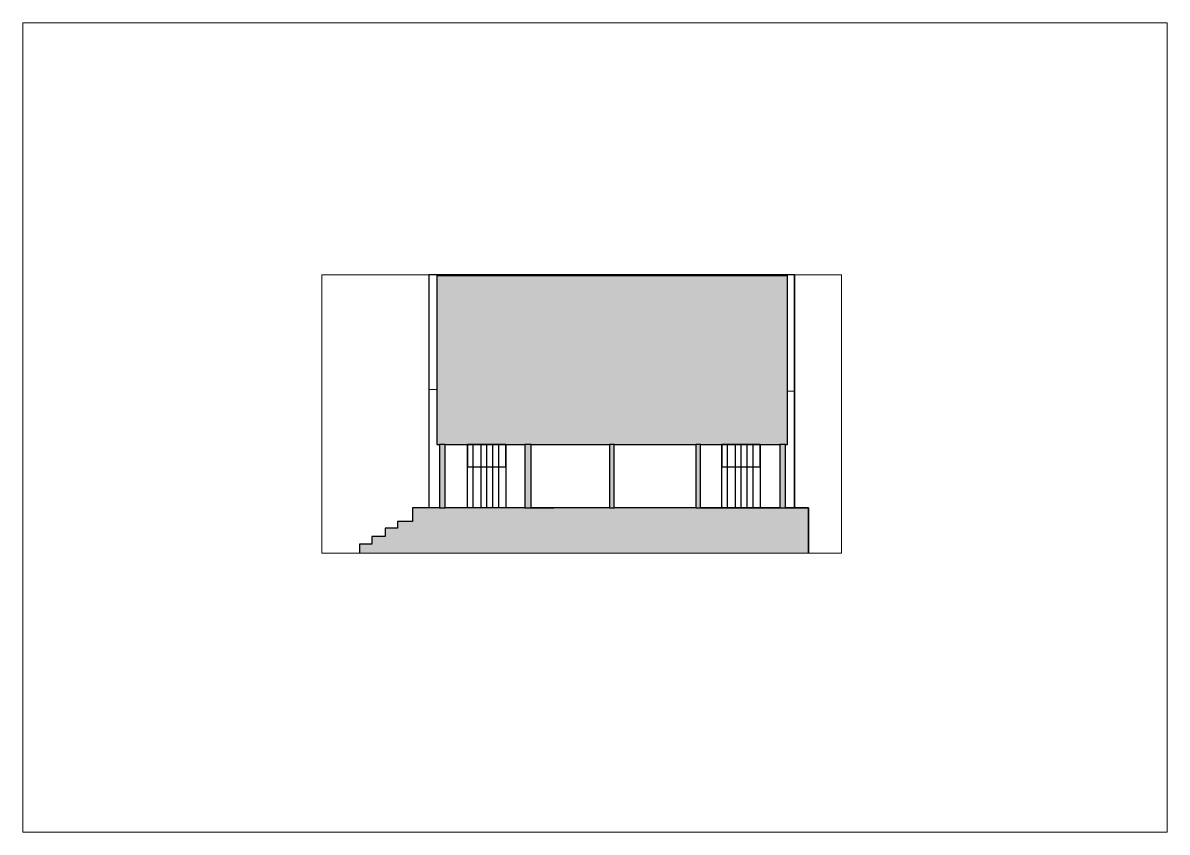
# Paper-space layout 'Layout1' of a CAD drawing. Header units: millimetres. Extents: x 21 to 318, y 103 to 313.
# The model-space entities are those that its viewports show. They can reach past a viewport. Long polylines and large blocks are cut down to what shows.
import ezdxf

# ---------------------------------------------------------------- set-up
doc = ezdxf.new("R2010")
doc.units = ezdxf.units.MM
doc.layers.get('0').update_dxf_attribs({"color": 250, "lineweight": 25})
for name, color, linetype, lineweight in [('A-ALV-___-___-EXI', 250, 'Continuous', 25), ('A-BAS-___-___-EXI', 250, 'Continuous', 25), ('A-COB-___-___-EXI', 250, 'Continuous', 13), ('A-JAN-___-___-EXI', 250, 'Continuous', 25), ('A-PIL-___-___-EXI', 250, 'Continuous', 25), ('A-POR-___-___-EXI', 250, 'Continuous', 25)]:
    doc.layers.add(name, color=color, linetype=linetype, lineweight=lineweight)

# ---------------------------------------------------------------- blocks, each defined once
blk = doc.blocks.new('A4 HORIZONTAL - A4-22556574-Não nomeada')
at = {"layer": 'A-COB-___-___-EXI'}
for p, q in [((317.79, 313), (20.79, 313)), ((20.79, 313), (20.79, 103)), ((317.79, 103), (317.79, 313)), ((20.79, 103), (317.79, 103))]:
    blk.add_line(p, q, dxfattribs=at)

msp = doc.modelspace()

# ---------------------------------------------------------------- hatches: boundary and pattern name
at = {"layer": 'A-BAS-___-___-EXI', "true_color": 0xcb9898}
msp.add_hatch(color=253, dxfattribs=at).paths.add_polyline_path([(42969, -1151), (54619, -1151), (54619, 29), (44343, 29), (44343, -331), (43955, -331), (43955, -501), (43632, -501), (43632, -722), (43291, -722), (43291, -915), (42969, -915)])
at = {"layer": 'A-COB-___-___-EXI'}
h = msp.add_hatch(dxfattribs=at)
h.set_pattern_fill('FP_1', color=256, style=0, pattern_type=2)
h.set_pattern_definition([(286.406, (61454.776, 1430.75), (262.01778, -738.94686), [9.443, -934.851]), (0, (61440.11, 1421.7), (0, 150.975), [17.335, -249.364]), (276.245, (61448.109, 1506.995), (266.65962772, -2415.2502256), [85.81, -17076.176]), (0, (61236.08, 1433.02), (0, 150.975), [46.672, -220.027]), (0, (61236.08, 1421.7), (0, 150.975), [45.339, -221.361]), (297.922, (61432.107, 1436.79), (259.410906, -439.163737), [17.087, -1691.568]), (318.634, (61420.105, 1447.36), (523.085317, -443.834954), [15.991, -3182.285]), (332.575, (61404.103, 1455.663), (2921.851726, -1503.5809814), [18.028, -3587.599]), (348.701, (61381.434, 1460.192), (793.6642928, -149.6942364), [23.118, -4600.388]), (355.377, (61369.432, 1470.76), (259.49737, 0.58466), [18.73, -1854.265]), (348.219, (61388.101, 1469.251), (2927.764417, -602.6822777), [25.882, -5150.449]), (335.636, (61413.438, 1463.967), (1037.457037, -439.63054), [21.958, -1441.912]), (320.532, (61433.44, 1454.908), (2391.132219, -1955.130924), [19.001, -3781.228]), (83.755, (61281.421, 1421.694), (1600.22338305, 14644.8937154), [85.81, -17076.176]), (83.054, (61290.756, 1356.02), (266.87963, 2266.114209), [66.16, -4344.479]), (276.946, (61440.108, 1421.694), (266.5157456, -2112.152222), [66.16, -4344.479]), (0, (61358.76, 1460.19), (0, 150.975), [22.669, -244.03]), (13.406, (61333.428, 1454.153), (1873.3589274, 454.4498683), [26.046, -5183.205]), (26.998, (61320.093, 1447.36), (281.008368, 158.265824), [14.966, -2978.218]), (38.397, (61306.758, 1436.79), (554.464313, 469.60996), [17.015, -1684.484]), (62.078, (61298.757, 1421.694), (540.699, 1070.578833), [17.087, -1691.568]), (0, (61281.42, 1421.7), (0, 150.975), [17.335, -249.364]), (73.594, (61281.42, 1421.694), (4.69043, 166.89965), [9.443, -934.851]), (61.1, (61284.088, 1430.752), (1071.609008, 1971.411966), [13.796, -2745.432]), (39.468, (61290.756, 1442.83), (542.568257, 460.474501), [19.001, -3781.228]), (24.364, (61305.424, 1454.908), (296.045155, 164.2629), [21.958, -1441.912]), (11.781, (61325.427, 1463.967), (2139.5269598, 454.176451), [25.882, -5150.449]), (4.623, (61350.763, 1469.25), (1607.403039, 151.546199), [18.73, -1854.265]), (298.9, (61448.109, 1442.83), (261.876792, -444.193394), [13.796, -2745.432]), (0, (61456.11, 1433.02), (0, 150.975), [46.672, -220.027]), (0, (61457.44, 1421.7), (0, 150.975), [45.339, -221.361])])
h.paths.add_polyline_path([(51822, 1669), (54078, 1669), (54078, 6045), (44978, 6045), (44978, 1669), (51698, 1669)])
at = {"layer": 'A-PIL-___-___-EXI', "true_color": 0xc19a82}
h = msp.add_hatch(color=33, dxfattribs=at)
h.paths.add_polyline_path([(54030, 29), (54030, 1669), (53875, 1669), (53875, 29)])
h.paths.add_polyline_path([(45195, 29), (45195, 1669), (45045, 1669), (45045, 29)])
h.paths.add_polyline_path([(47262, 29), (47421, 29), (47421, 1669), (47262, 1669)])
h.paths.add_polyline_path([(51822, 29), (51822, 1669), (51698, 1669), (51698, 29)])
h.paths.add_polyline_path([(49455, 29), (49579, 29), (49579, 1669), (49455, 1669)])

# ---------------------------------------------------------------- linework, layer by layer
for p, q in [((54078, 6045), (44978, 6045)), ((45195, 1669), (47262, 1669)), ((47421, 1669), (49455, 1669)), ((49579, 1669), (51698, 1669)), ((51822, 1669), (53875, 1669))]:
    msp.add_line(p, q)
for points in [[(44978, 6069), (44978, 1669), (45045, 1669)], [(54258, 6069), (54258, 29), (54619, 29), (54619, -1151), (54619, 29), (54030, 29), (54258, 29), (54258, 6069), (51698, 6069)]]:
    msp.add_lwpolyline(points)
at = {"layer": 'A-ALV-___-___-EXI'}
msp.add_lwpolyline([(54030, 1669), (54078, 1669), (54078, 6069), (44978, 6069), (44771, 6069), (44771, 29)], dxfattribs=at)
at = {"layer": 'A-BAS-___-___-EXI'}
for p, q in [((47262, 29), (45195, 29)), ((51698, 29), (49579, 29))]:
    msp.add_line(p, q, dxfattribs=at)
for points in [[(45045, 29), (44343, 29), (44343, -331), (43955, -331), (43955, -501), (43632, -501), (43632, -722), (43291, -722), (43291, -915), (42969, -915), (42969, -1151)], [(49455, 29), (47421, 29), (48013, 29)], [(55479, -1151), (54619, -1151), (42969, -1151), (41989, -1151)]]:
    msp.add_lwpolyline(points, dxfattribs=at)
msp.add_lwpolyline([(51822, 29), (53875, 29)], close=True, dxfattribs=at)
at = {"layer": 'A-COB-___-___-EXI'}
for p, q in [((44978, 3094), (44771, 3094)), ((54258, 3049), (54078, 3049))]:
    msp.add_line(p, q, dxfattribs=at)
at = {"layer": 'A-PIL-___-___-EXI'}
for points in [[(45195, 1669), (45045, 1669), (45045, 29), (45195, 29)], [(47421, 1669), (47262, 1669), (47262, 29), (47421, 29)], [(49579, 1669), (49455, 1669), (49455, 29), (49579, 29)], [(51822, 29), (51822, 1669), (51698, 1669), (51698, 29)], [(54030, 1669), (53875, 1669), (53875, 29), (54030, 29)]]:
    msp.add_lwpolyline(points, close=True, dxfattribs=at)
at = {"layer": 'A-POR-___-___-EXI'}
for p, q in [((45771, 29), (45771, 1669)), ((45921, 29), (45921, 1669)), ((46120, 1669), (46120, 29)), ((46265, 1669), (46265, 29)), ((46434, 29), (46434, 1669)), ((46585, 29), (46585, 1669)), ((46770, 1669), (46770, 29)), ((52371, 29), (52371, 1669)), ((52521, 29), (52521, 1669)), ((52720, 1669), (52720, 29)), ((52865, 1669), (52865, 29)), ((53034, 29), (53034, 1669)), ((53185, 29), (53185, 1669)), ((53370, 1669), (53370, 29))]:
    msp.add_line(p, q, dxfattribs=at)
for points in [[(46770, 1089), (46770, 1669), (45771, 1669), (45771, 1089)], [(53370, 1089), (53370, 1669), (52371, 1669), (52371, 1089)]]:
    msp.add_lwpolyline(points, close=True, dxfattribs=at)

psp = doc.layouts.get("Layout1")

# ---------------------------------------------------------------- block references
at = {"layer": 'A-JAN-___-___-EXI'}
psp.add_blockref('A4 HORIZONTAL - A4-22556574-Não nomeada', (0, 0), dxfattribs=at)

# ---------------------------------------------------------------- viewports
at = {"layer": 'A-BAS-___-___-EXI'}
psp.add_viewport(center=(165.82, 211.49), size=(134.9, 72.2), view_center_point=(48734.31, 2459.39), view_height=7220, dxfattribs=at)

doc.saveas('drawing.dxf')
